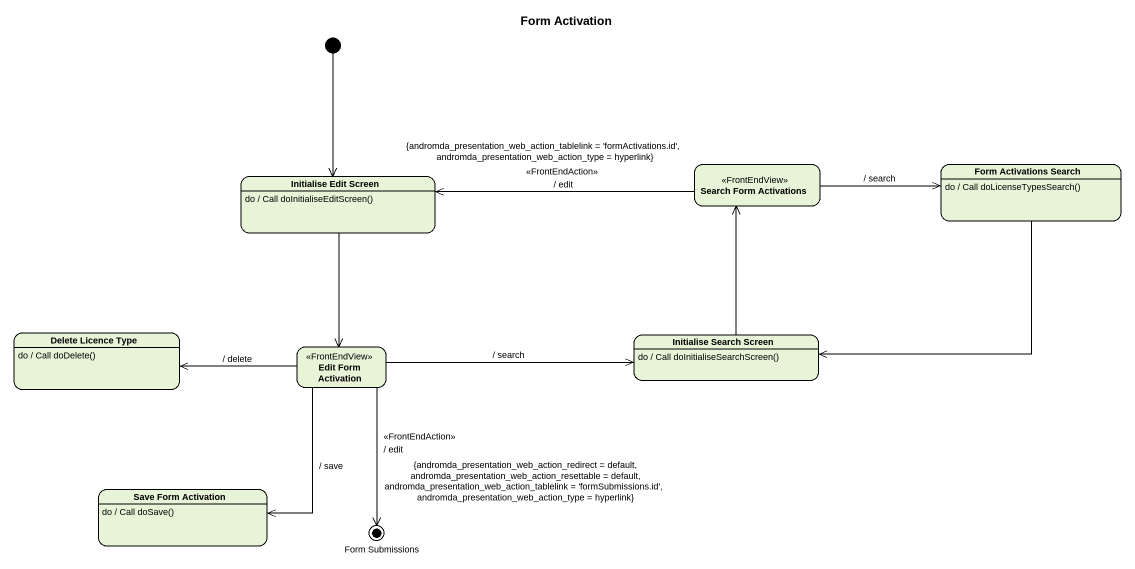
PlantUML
@startuml
title Form Activation
hide empty description
state "Initialise Edit Screen" as Initialise_Edit_Screen
Initialise_Edit_Screen : do / Call doInitialiseEditScreen()
state "Search Form Activations" as Search_Form_Activations <<FrontEndView>>
state "Form Activations Search" as Form_Activations_Search
Form_Activations_Search : do / Call doLicenseTypesSearch()
state "Delete Licence Type" as Delete_Licence_Type
Delete_Licence_Type : do / Call doDelete()
state "Edit Form Activation" as Edit_Form_Activation <<FrontEndView>>
state "Initialise Search Screen" as Initialise_Search_Screen
Initialise_Search_Screen : do / Call doInitialiseSearchScreen()
state "Save Form Activation" as Save_Form_Activation
Save_Form_Activation : do / Call doSave()
state "Form Submissions" as Form_Submissions <<end>>
[*] --> Initialise_Edit_Screen
Initialise_Edit_Screen --> Edit_Form_Activation
Search_Form_Activations -left-> Initialise_Edit_Screen : {andromda_presentation_web_action_tablelink = 'formActivations.id', andromda_presentation_web_action_type = hyperlink}\n<<FrontEndAction>>\n/ edit
Search_Form_Activations -right-> Form_Activations_Search : / search
Form_Activations_Search -left-> Initialise_Search_Screen
Edit_Form_Activation -left-> Delete_Licence_Type : / delete
Edit_Form_Activation -right-> Initialise_Search_Screen : / search
Edit_Form_Activation --> Save_Form_Activation : / save
Edit_Form_Activation --> Form_Submissions : <<FrontEndAction>>\n/ edit\n{andromda_presentation_web_action_redirect = default, andromda_presentation_web_action_resettable = default, andromda_presentation_web_action_tablelink = 'formSubmissions.id', andromda_presentation_web_action_type = hyperlink}
Initialise_Search_Screen -up-> Search_Form_Activations
@enduml
